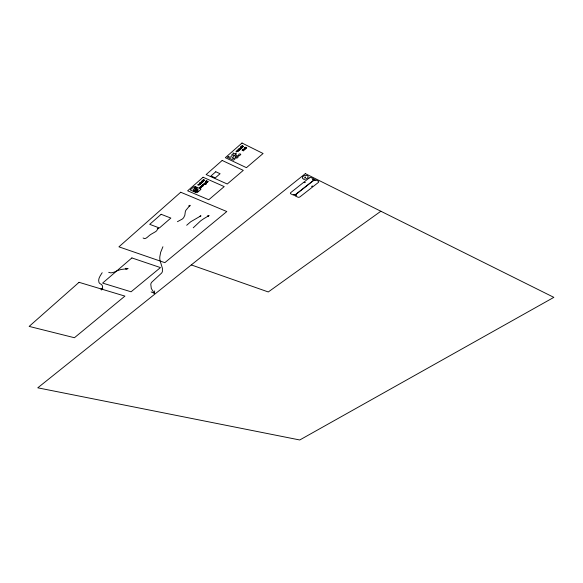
<?xml version="1.0" encoding="UTF-8"?>
<svg xmlns="http://www.w3.org/2000/svg" width="583" height="583" viewBox="0 0 583 583"><rect width="100%" height="100%" fill="white"/><g stroke="black" fill="none" stroke-linecap="round" stroke-linejoin="round"><path stroke-width="0.87" d="M201.106 183.288L201.055 183.623A0.904 0.568 -9.7 0 0 201.478 183.346L200.924 182.574L199.78 182.749L200.173 182.873L199.831 183.171L201.12 183.215M151.135 291.945L154.269 293.234L154.67 290.895M239.875 148.519L240.728 148.497L240.298 149.153A0.962 0.634 -12.5 0 0 241.019 148.767L241.012 148.148A0.977 0.649 -12.5 0 0 239.591 148.308L239.649 148.884M189.759 206.185L189.992 205.311L188.768 205.835M158.343 228.769L158.022 228.281L156.776 230.598A8.643 5.123 -6.9 0 1 155.603 231.648L152.666 233.36A20.631 11.944 -7.8 0 0 149.663 235.262C147.951 236.494 145.211 240.109 143.083 237.981M201.397 182.195L202.221 182.18L201.842 182.778M162.919 246.747L160.66 252.315L159.822 256.775A49.234 27.787 -9.9 0 0 159.99 260.382L162.417 268.355L162.395 271.576A11.609 6.398 -7.3 0 1 161.535 273.136L151.58 282.361A15.413 8.293 -8 0 0 150.778 284.176L151.296 288.505L154.269 293.234M200.472 216.628L200.844 215.878L199.765 216.344M206.397 183.157L205.646 182.588L207.213 182.443L205.61 182.217A1.399 0.889 -10 0 0 205.835 182.333L205.107 182.792L205.872 183.171M195.545 189.971L195.56 189.934A2.077 1.304 -9.2 0 0 195.691 189.424L195.494 188.95A1.202 0.758 -9.3 0 0 195.203 188.775L194.073 188.52L194.139 188.039A1.734 1.093 -9.3 0 1 194.78 187.624M242.317 147.637L242.244 147.142A0.969 0.641 -12.6 0 0 240.721 147.31L240.866 147.9A0.823 0.547 -12.6 0 0 241.063 147.973M244.787 147.827L244.569 148.454A0.765 0.503 -12.8 0 1 244.226 147.936L244.394 147.732A1.232 0.816 -12.8 0 1 245.939 147.317L246.055 147.353A1.713 1.13 -12.8 0 1 246.369 147.492L246.594 147.696A0.874 0.576 -12.8 0 1 246.558 148.191L246.507 148.257A1.29 0.853 -12.8 0 1 245.356 148.796M101.121 288.658L101.238 289.86C103.439 287.805 102.987 284.621 100.021 283.659A9.051 4.904 -5.4 0 1 98.957 282.376C97.696 278.893 100.465 275.519 102.185 272.72M204.188 183.456L204.167 183.791A1.188 0.751 -9.8 0 0 203.875 183.747L204.939 184.359M200.625 184.111L200.486 183.514M239.956 149.729L239.373 148.913L238.185 149.095L238.585 149.233L238.214 149.554L239.496 149.576L239.438 150.064A0.933 0.619 -12.4 0 0 239.89 149.765M193.228 227.815L200.501 220.993A60.647 34.623 -11.6 0 1 203.817 218.669L208.933 215.63L208.211 216.512M202.192 185.19L202.177 185.525A1.188 0.751 -9.7 0 0 201.878 185.481L202.614 185.984M186.684 225.271L190.736 221.751L200.844 215.878M202.177 181.102L202.323 181.634A0.794 0.51 -9.8 0 0 202.52 181.692M202.556 182.428L202.483 181.852A0.947 0.598 -9.7 0 0 201.106 182.013L201.193 182.545M189.992 205.311L185.802 210.405A14.174 8.585 -9.5 0 0 185.285 211.884L184.826 215.287L183.696 217.612A11.048 6.683 -8.1 0 1 182.333 219.026L177.429 221.7M236.173 151.325L236.778 151.172M190.415 189.759L194.052 186.575M241.18 147.659L241.617 147.28L241.151 147.645M241.107 147.98L241.814 147.361L241.471 148.118A0.955 0.634 -12.5 0 0 242.244 147.688M202.563 181.699L203.219 181.124L202.928 181.823A0.926 0.583 -9.8 0 0 203.656 181.415L203.627 180.927M200.195 187.857L200.844 187.289L200.552 187.981A0.918 0.576 -9.6 0 0 201.273 187.58L201.244 187.092A0.926 0.583 -9.6 0 0 199.787 187.26L199.954 187.792A0.787 0.496 -9.6 0 0 200.151 187.85M197.294 192.514L200.931 189.358M197.95 184.804L198.519 184.665A1.414 0.896 -9.6 0 1 198.264 184.534L199.867 184.76L198.366 184.877M202.848 184.614L203.423 184.483A1.406 0.889 -9.9 0 1 203.168 184.352L204.764 184.571L203.27 184.694M236.611 151.405L238.156 151.288L236.516 151.026A1.465 0.962 -12.3 0 0 236.756 151.157M380.852 211.243L268.289 291.959L191.297 264.922M202.957 186.152L203.518 185.059A0.911 0.576 -9.8 0 0 202.141 185.161M101.238 289.86L102.79 288.876M157.315 228.689L158.022 228.281M243.228 150.669L242.827 150.159L242.156 150.37L242.528 150.05L242.134 149.911L243.315 149.729L243.891 150.538A0.933 0.612 -12.6 0 1 243.403 150.873L243.162 150.691M125.87 269.346L127.939 268.61L125.695 268.311M235.772 156.448L235.423 157.191A2.419 1.581 -12.2 0 0 235.787 157.607M207.453 215.921L208.933 215.63M235.977 156.412L236.049 156.397A4.183 2.747 -12.1 0 0 236.545 156.295A4.424 2.908 -12.1 0 0 237.551 155.938L238.542 155.275A1.53 1.006 -12.2 0 0 238.753 154.889L238.95 154.138L239.759 153.912A1.764 1.151 -12.3 0 1 240.298 153.963L240.794 154.408L240.101 155.144A9.517 6.282 -12 0 1 239.504 155.544L239.409 155.61A6.814 4.489 -12.1 0 1 238.593 156.055L238.148 156.288A0.736 0.481 -12.2 0 0 237.93 156.492A0.955 0.627 -12.2 0 0 237.842 156.791L237.988 157.461L237.441 157.825A1.742 1.137 -12.1 0 1 236.815 157.92M127.939 268.61L121.395 269.448A13.883 7.586 -6.1 0 0 119.107 270.075C115.74 270.935 112.228 274.127 108.693 272.319M193.811 191.107L193.301 190.765A1.37 0.86 -9.3 0 1 193.352 190.35L194.875 190.408M201.718 186.575L200.421 186.757L202.476 186.567L201.492 185.817L201.179 186.094L201.784 186.516M202.746 184.76L203.205 184.811M197.841 184.942L198.3 184.993M204.239 180.402L202.148 180.497L204.873 180.387L203.445 179.36L203.124 179.644L204.123 180.3M236.064 151.471L236.53 151.529M242.907 146.581L240.757 146.661L243.548 146.573L242.149 145.437L241.799 145.743L242.783 146.471M244.19 149.795L243.213 149.452L244.773 149.365L243.92 148.84L244.241 148.556L245.326 149.015L244.168 149.911M205.843 183.273L206.134 183.375A0.969 0.612 -10 0 0 206.375 183.179M190.656 190.211L196.566 192.718M194.788 186.363L200.705 188.907M200.494 183.507A0.947 0.598 -9.6 0 0 199.116 183.762L199.277 184.366M205.493 183.317L205.085 184.053L206.44 183.645A1.108 0.7 -9.9 0 1 206.142 184.075A0.955 0.605 -9.9 0 1 204.917 184.388M245.975 147.754L245.421 148.767M194.365 188.885L197.491 191.763M195.137 187.624L198.38 191.26M195.582 187.012L198.154 189.774M193.111 189.249L194.678 191.129M244.736 147.798A0.765 0.503 -12.8 0 1 245.793 147.725M202.09 180.978A0.926 0.583 -9.8 0 1 203.489 180.781M202.527 182.421A0.926 0.59 -9.7 0 1 201.842 182.792M200.647 184.119A0.947 0.598 -9.6 0 1 199.269 184.374M204.13 183.419A0.904 0.568 -9.9 0 1 205.464 183.339M194.758 187.588A1.793 1.13 -9.3 0 1 196.762 187.719M195.502 189.963A1.268 0.794 -9.3 0 1 194.992 190.503M194.066 191.129A1.29 0.809 -9.2 0 1 194.605 191.304A1.253 0.787 -9.2 0 1 194.758 191.435L195.014 191.712A0.743 0.466 -9.3 0 0 195.181 191.807M195.196 191.792A1.035 0.649 -9.3 0 0 196.442 191.661L196.762 191.26A1.785 1.122 -9.3 0 0 196.675 190.597M236.793 157.971A1.88 1.224 -12.2 0 1 235.802 157.599M202.41 185.445L203.27 185.452L202.41 185.445M293.927 194.533L294.699 194.409L293.927 194.533M295.661 195.341L296.426 195.218L295.661 195.312M200.319 183.936L199.444 183.958L200.319 183.936M304.268 182.625L305.047 182.494L304.268 182.625M304.851 177.305L305.638 177.174L304.865 177.247M311.825 186.305L312.605 186.181L311.847 186.254M312.714 179.702L313.494 179.571L312.714 179.702M314.434 180.555L315.206 180.402L314.441 180.526M204.4 183.703L205.231 183.703L204.4 183.703M200.093 187.405L200.647 187.223L200.107 187.376M202.469 181.24L203.022 181.051L202.469 181.24M238.673 150.399L237.762 150.414L238.673 150.399M234.723 155.253L233.63 156.659L233.397 155.216L231.247 155.165L233.251 154.327L233.018 152.877L234.49 153.81L236.501 152.965L235.401 154.378L236.866 155.304L234.723 155.253M180.715 192.237L118.925 246.842L164.843 262.656L226.809 211.542L180.715 192.237M79.048 282.318L29.15 326.4L74.435 337.725L124.922 296.106L79.048 282.318M203.088 177.232L187.631 190.816L208.765 199.758L224.215 186.596L203.088 177.232M222.174 160.456L206.127 174.557L227.253 184.009L243.286 170.36L222.174 160.456M242.003 143.024L225.337 157.68L246.441 167.671L263.086 153.504L242.003 143.024M161.141 214.289L149.707 224.338L159.399 227.975L170.848 218.064L161.141 214.289M228.31 156.499L227.392 157.308L233.506 160.208L235.343 158.612L234.228 158.08L233.506 158.7L232.508 158.226L233.222 157.599L231.087 156.579L230.168 157.388L228.31 156.499M195.582 188.032L194.97 188.564L196.114 189.052L196.726 188.52L195.582 188.032M215.776 171.759L210.966 175.957L215.273 177.888L220.083 173.719L215.776 171.759M206.44 180.861L205.515 181.67L206.469 181.24L206.899 181.379L206.367 181.845L207.686 181.634L207.41 182.275L208.335 181.466L206.44 180.861M131.889 257.926L102.615 283.083L131.066 291.799L160.463 267.59L131.889 257.926M305.324 173.639L37.771 387.819L299.757 439.976L553.85 297.359L305.324 173.639M309.092 178.034L290.837 192.528A1.545 0.933 -14.7 0 0 290.837 193.877L293.249 195.006A1.545 0.933 -14.8 0 0 295.377 194.656L313.618 180.278A1.574 0.962 -16 0 0 313.669 178.872L311.271 177.684A1.574 0.969 -15.9 0 0 309.092 178.034M313.749 180.344L295.515 194.722A1.538 0.926 -14.9 0 0 295.508 196.063L297.884 197.171A1.538 0.918 -15 0 0 300.012 196.828L318.231 182.559A1.567 0.947 -16.2 0 0 318.289 181.167L315.92 179.994A1.567 0.955 -16.1 0 0 313.749 180.344M304.02 179.163A2.966 1.829 -15.7 0 0 308.13 176.613A2.966 1.829 -15.7 0 0 303.583 176.008A2.966 1.829 -15.7 0 0 304.02 179.163M238.877 149.926A0.977 0.649 -12.3 0 0 237.449 150.195A0.743 0.496 -12.3 0 0 237.572 150.859A0.977 0.649 -12.3 0 0 238.986 150.596A0.743 0.488 -12.3 0 0 238.87 149.933"/></g></svg>
